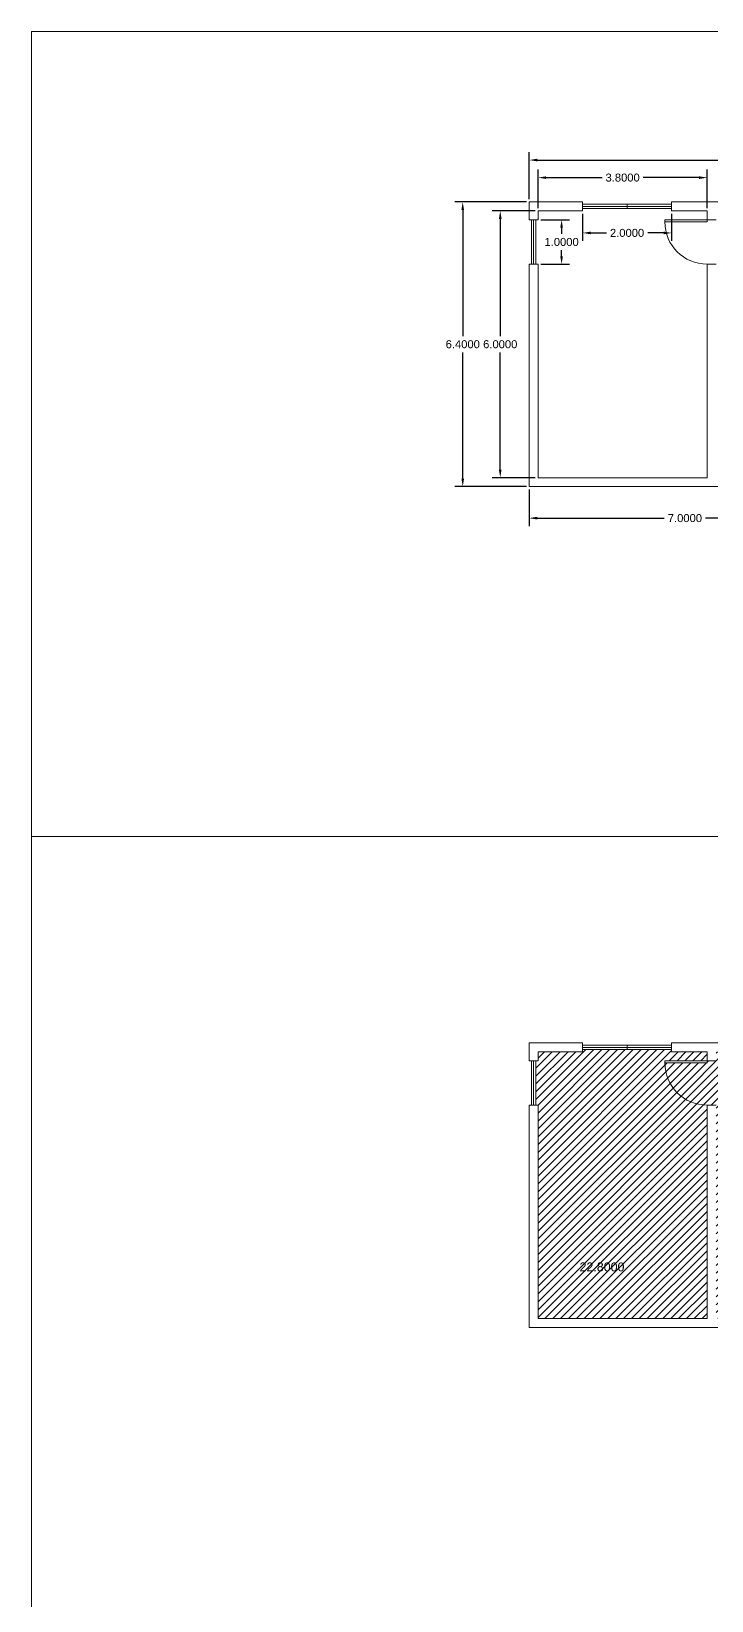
# Model space of a CAD drawing. Header units: inches. Extents: x 4 to 844, y 19 to 530.
# Drawn here: x 6.11 to 21.4, y 190.41 to 225.7 of the extents above; entities that cross this region are included whole.
import ezdxf

# ---------------------------------------------------------------- set-up
doc = ezdxf.new("R2010")
doc.units = ezdxf.units.IN
doc.header["$MEASUREMENT"] = 0
doc.layers.add('DOOR', color=2, linetype='Continuous')
doc.styles.get("Standard").update_dxf_attribs({"font": 'arial.ttf'})
doc.dimstyles.get("Standard").update_dxf_attribs({"dimtxt": 0.18, "dimasz": 0.18, "dimexe": 0.18, "dimexo": 0.0625, "dimgap": 0.09, "dimtad": 0, "dimtih": 1, "dimtoh": 1, "dimdec": 4, "dimzin": 0, "dimdsep": 46, "dimtxsty": 'Standard', "dimcen": 0.09, "dimadec": 0, "dimazin": 0, "dimtfac": 1, "dimtdec": 4, "dimtofl": 0, "dimtmove": 0, "dimatfit": 3, "dimfxl": 1, "dimtolj": 1, "dimtzin": 0, "dimarcsym": 0})
pattern_1 = [(45, (0, 163.19429), (-0.08838835, 0.08838835), [])]

# ---------------------------------------------------------------- blocks, each defined once
blk = doc.blocks.new('*D4')
at = {"color": 0, "lineweight": -2, "transparency": 16777216}
for p, q in [((17.496, 221.727), (17.496, 222.593)), ((17.676, 222.413), (18.933, 222.413)), ((21.116, 222.413), (19.859, 222.413)), ((21.296, 221.727), (21.296, 222.593))]:
    blk.add_line(p, q, dxfattribs=at)
at = {"color": 0, "lineweight": 0, "transparency": 16777216}
for points in [[(17.676, 222.443), (17.676, 222.383), (17.496, 222.413)], [(21.116, 222.443), (21.116, 222.383), (21.296, 222.413)]]:
    blk.add_solid(points, dxfattribs=at)
at = {"layer": 'Defpoints', "color": 0, "lineweight": 0, "transparency": 16777216}
for p in [(21.296, 222.413), (17.496, 221.665), (21.296, 221.665)]:
    blk.add_point(p, dxfattribs=at)
at = {"color": 0, "lineweight": 0, "transparency": 16777216, "insert": (19.396, 222.413), "char_height": 0.18, "attachment_point": 5}
blk.add_mtext('\\A1;3.8000', dxfattribs=at)
blk = doc.blocks.new('*D13')
at = {"color": 0, "lineweight": -2, "transparency": 16777216}
for p, q in [((17.433, 221.665), (16.465, 221.665)), ((16.645, 221.485), (16.645, 218.847)), ((16.645, 215.845), (16.645, 218.483)), ((17.433, 215.665), (16.465, 215.665))]:
    blk.add_line(p, q, dxfattribs=at)
at = {"color": 0, "lineweight": 0, "transparency": 16777216}
for points in [[(16.615, 221.485), (16.675, 221.485), (16.645, 221.665)], [(16.615, 215.845), (16.675, 215.845), (16.645, 215.665)]]:
    blk.add_solid(points, dxfattribs=at)
at = {"layer": 'Defpoints', "color": 0, "lineweight": 0, "transparency": 16777216}
for p in [(17.496, 221.665), (16.645, 215.665), (17.496, 215.665)]:
    blk.add_point(p, dxfattribs=at)
at = {"color": 0, "lineweight": 0, "transparency": 16777216, "insert": (16.645, 218.665), "char_height": 0.18, "attachment_point": 5}
blk.add_mtext('\\A1;6.0000', dxfattribs=at)
blk = doc.blocks.new('*D14')
at = {"color": 0, "lineweight": -2, "transparency": 16777216}
for p, q in [((17.296, 221.927), (17.296, 222.988)), ((17.476, 222.808), (31.963, 222.808)), ((47.516, 222.808), (33.029, 222.808)), ((47.696, 221.927), (47.696, 222.988))]:
    blk.add_line(p, q, dxfattribs=at)
at = {"color": 0, "lineweight": 0, "transparency": 16777216}
for points in [[(17.476, 222.838), (17.476, 222.778), (17.296, 222.808)], [(47.516, 222.838), (47.516, 222.778), (47.696, 222.808)]]:
    blk.add_solid(points, dxfattribs=at)
at = {"layer": 'Defpoints', "color": 0, "lineweight": 0, "transparency": 16777216}
for p in [(47.696, 222.808), (17.296, 221.865), (47.696, 221.865)]:
    blk.add_point(p, dxfattribs=at)
at = {"color": 0, "lineweight": 0, "transparency": 16777216, "insert": (32.496, 222.808), "char_height": 0.18, "attachment_point": 5}
blk.add_mtext('\\A1;30.4000', dxfattribs=at)
blk = doc.blocks.new('*D19')
at = {"color": 0, "lineweight": -2, "transparency": 16777216}
for p, q in [((17.296, 215.402), (17.296, 214.575)), ((24.296, 215.402), (24.296, 214.575)), ((17.476, 214.755), (20.333, 214.755)), ((24.116, 214.755), (21.259, 214.755))]:
    blk.add_line(p, q, dxfattribs=at)
at = {"color": 0, "lineweight": 0, "transparency": 16777216}
for points in [[(17.476, 214.785), (17.476, 214.725), (17.296, 214.755)], [(24.116, 214.785), (24.116, 214.725), (24.296, 214.755)]]:
    blk.add_solid(points, dxfattribs=at)
at = {"layer": 'Defpoints', "color": 0, "lineweight": 0, "transparency": 16777216}
for p in [(17.296, 215.465), (24.296, 215.465), (17.296, 214.755)]:
    blk.add_point(p, dxfattribs=at)
at = {"color": 0, "lineweight": 0, "transparency": 16777216, "insert": (20.796, 214.755), "char_height": 0.18, "attachment_point": 5}
blk.add_mtext('\\A1;7.0000', dxfattribs=at)
blk = doc.blocks.new('*D20')
at = {"color": 0, "lineweight": -2, "transparency": 16777216}
for p, q in [((17.233, 221.865), (15.622, 221.865)), ((15.802, 221.685), (15.802, 218.847)), ((15.802, 215.645), (15.802, 218.483)), ((17.233, 215.465), (15.622, 215.465))]:
    blk.add_line(p, q, dxfattribs=at)
at = {"color": 0, "lineweight": 0, "transparency": 16777216}
for points in [[(15.772, 221.685), (15.832, 221.685), (15.802, 221.865)], [(15.772, 215.645), (15.832, 215.645), (15.802, 215.465)]]:
    blk.add_solid(points, dxfattribs=at)
at = {"layer": 'Defpoints', "color": 0, "lineweight": 0, "transparency": 16777216}
for p in [(15.802, 221.865), (17.296, 221.865), (17.296, 215.465)]:
    blk.add_point(p, dxfattribs=at)
at = {"color": 0, "lineweight": 0, "transparency": 16777216, "insert": (15.802, 218.665), "char_height": 0.18, "attachment_point": 5}
blk.add_mtext('\\A1;6.4000', dxfattribs=at)
blk = doc.blocks.new('*D42')
at = {"color": 0, "lineweight": -2, "transparency": 16777216}
for p, q in [((18.496, 221.602), (18.496, 220.989)), ((20.496, 221.602), (20.496, 220.989)), ((18.676, 221.169), (19.031, 221.169)), ((20.316, 221.169), (19.961, 221.169))]:
    blk.add_line(p, q, dxfattribs=at)
at = {"color": 0, "lineweight": 0, "transparency": 16777216}
for points in [[(18.676, 221.199), (18.676, 221.139), (18.496, 221.169)], [(20.316, 221.199), (20.316, 221.139), (20.496, 221.169)]]:
    blk.add_solid(points, dxfattribs=at)
at = {"layer": 'Defpoints', "color": 0, "lineweight": 0, "transparency": 16777216}
for p in [(18.496, 221.665), (20.496, 221.665), (20.496, 221.169)]:
    blk.add_point(p, dxfattribs=at)
at = {"color": 0, "lineweight": 0, "transparency": 16777216, "insert": (19.496, 221.169), "char_height": 0.18, "attachment_point": 5}
blk.add_mtext('\\A1;2.0000', dxfattribs=at)
blk = doc.blocks.new('*D43')
at = {"color": 0, "lineweight": -2, "transparency": 16777216}
for p, q in [((17.558, 221.465), (18.204, 221.465)), ((18.024, 221.285), (18.024, 221.147)), ((18.024, 220.645), (18.024, 220.783)), ((17.558, 220.465), (18.204, 220.465))]:
    blk.add_line(p, q, dxfattribs=at)
at = {"color": 0, "lineweight": 0, "transparency": 16777216}
for points in [[(17.994, 221.285), (18.054, 221.285), (18.024, 221.465)], [(17.994, 220.645), (18.054, 220.645), (18.024, 220.465)]]:
    blk.add_solid(points, dxfattribs=at)
at = {"layer": 'Defpoints', "color": 0, "lineweight": 0, "transparency": 16777216}
for p in [(17.496, 221.465), (17.496, 220.465), (18.024, 220.465)]:
    blk.add_point(p, dxfattribs=at)
at = {"color": 0, "lineweight": 0, "transparency": 16777216, "insert": (18.024, 220.965), "char_height": 0.18, "attachment_point": 5}
blk.add_mtext('\\A1;1.0000', dxfattribs=at)

msp = doc.modelspace()

# ---------------------------------------------------------------- hatches: boundary and pattern name
at = {"lineweight": 0, "true_color": 0x139b48}
h = msp.add_hatch(dxfattribs=at)
h.set_pattern_fill('ANSI31', color=114)
h.paths.add_polyline_path([(36.49592, 202.75292), (36.09592, 202.75292), (36.09592, 202.80292), (35.39586, 202.80292), (35.39586, 202.75292), (35.29586, 202.75292), (35.29586, 201.19683), (35.39586, 201.19683), (35.39586, 201.99683), (35.44386, 201.99683, -0.45540423), (36.19906, 201.19683), (36.49592, 201.19683)])
h.paths.add_polyline_path([(35.09586, 202.75292), (34.69586, 202.75292), (34.69586, 202.80292), (33.9958, 202.80292), (33.9958, 202.75292), (33.8958, 202.75292), (33.8958, 201.19683), (33.9958, 201.19683), (33.9958, 201.99683), (34.0438, 201.99683, -0.45540423), (34.799, 201.19683), (35.09586, 201.19683)])
h.paths.add_polyline_path([(32.29574, 202.75292), (31.89574, 202.75292), (31.89574, 202.80292), (31.19568, 202.80292), (31.19568, 202.75292), (31.09568, 202.75292), (31.09568, 201.19683), (31.19568, 201.19683), (31.19568, 201.99683), (31.24368, 201.99683, -0.45540423), (31.99888, 201.19683), (32.29574, 201.19683)])
h.paths.add_polyline_path([(33.6958, 202.75292), (33.2958, 202.75292), (33.2958, 202.80292), (32.59574, 202.80292), (32.59574, 202.75292), (32.49574, 202.75292), (32.49574, 201.19683), (32.59574, 201.19683), (32.59574, 201.99683), (32.64374, 201.99683, -0.45540423), (33.39894, 201.19683), (33.6958, 201.19683)])
h.paths.add_polyline_path([(30.89568, 202.75292), (30.49568, 202.75292), (30.49568, 202.80292), (29.79562, 202.80292), (29.79562, 202.75292), (29.69562, 202.75292), (29.69562, 201.19683), (29.79562, 201.19683), (29.79562, 201.99683), (29.84362, 201.99683, -0.45540423), (30.59882, 201.19683), (30.89568, 201.19683)])
h.paths.add_polyline_path([(35.44386, 201.99683), (35.44386, 201.19683), (35.39586, 201.19683), (35.39586, 200.99683), (34.7958, 200.99683), (34.7958, 201.19683), (34.799, 201.19683, 0.45540423), (34.0438, 201.99683), (34.0438, 201.19683), (33.9958, 201.19683), (33.9958, 200.99683), (33.39574, 200.99683), (33.39574, 201.19683), (33.39894, 201.19683, 0.45540423), (32.64374, 201.99683), (32.64374, 201.19683), (32.59574, 201.19683), (32.59574, 200.99683), (32.49574, 200.99683), (32.49574, 199.75292), (35.37086, 199.75292, -0.45540423), (36.31108, 200.74892), (36.37084, 200.74892), (36.37084, 199.75292), (36.49592, 199.75292), (36.49592, 200.99683), (36.19586, 200.99683), (36.19586, 201.19683), (36.19906, 201.19683, 0.45540423)])
h.paths.add_polyline_path([(29.49562, 202.75292), (29.09562, 202.75292), (29.09562, 202.80292), (28.39556, 202.80292), (28.39556, 202.75292), (27.69592, 202.75292), (27.69592, 201.19683), (27.80433, 201.19683), (27.80433, 201.99683), (27.85233, 201.99683, -0.45540423), (28.60753, 201.19683), (29.49562, 201.19683)])
h.paths.add_polyline_path([(32.29574, 200.99683), (31.99568, 200.99683), (31.99568, 201.19683), (31.99888, 201.19683, 0.45540423), (31.24368, 201.99683), (31.24368, 201.19683), (31.19568, 201.19683), (31.19568, 200.99683), (30.59562, 200.99683), (30.59562, 201.19683), (30.59882, 201.19683, 0.45540423), (29.84362, 201.99683), (29.84362, 201.19683), (29.79562, 201.19683), (29.79562, 200.99683), (28.60433, 200.99683), (28.60433, 201.19683), (28.60753, 201.19683, 0.45540423), (27.85233, 201.99683), (27.85233, 201.19683), (27.80433, 201.19683), (27.80433, 200.99683), (27.69592, 200.99683), (27.69592, 199.75292), (31.09593, 199.75292, -0.45540423), (32.03616, 200.74892), (32.09592, 200.74892), (32.09592, 199.75292), (32.29574, 199.75292)])
h.paths.add_polyline_path([(31.41814, 197.91292), (32.5281, 197.91292), (32.5281, 198.32506), (31.41814, 198.32506)], flags=9)
h.paths.add_polyline_path([(36.44271, 194.36577), (37.55267, 194.36577), (37.55267, 194.77792), (36.44271, 194.77792)], flags=9)
h.paths.add_polyline_path([(26.2201, 194.29782), (27.33006, 194.29782), (27.33006, 194.70996), (26.2201, 194.70996)], flags=9)
h.paths.add_polyline_path([(40.78479, 199.45814), (41.89475, 199.45814), (41.89475, 199.87029), (40.78479, 199.87029)], flags=9)
h.paths.add_polyline_path([(23.37546, 199.23092), (24.48542, 199.23092), (24.48542, 199.64306), (23.37546, 199.64306)], flags=9)
h.paths.add_polyline_path([(18.36876, 197.70542), (19.47872, 197.70542), (19.47872, 198.11757), (18.36876, 198.11757)], flags=9)
h.paths.add_polyline_path([(50.32359, 197.04264), (58.10865, 197.04264), (58.10865, 198.89728), (50.32359, 198.89728)], flags=9)
h.paths.add_polyline_path([(50.29768, 198.34539), (58.9895, 198.34539), (58.9895, 200.20003), (50.29768, 200.20003)], flags=9)
h.paths.add_polyline_path([(50.36789, 199.64177), (59.34026, 199.64177), (59.34026, 201.49641), (50.36789, 201.49641)], flags=9)
h.paths.add_polyline_path([(50.3052, 202.02722), (56.27369, 202.02722), (56.27369, 203.88186), (50.3052, 203.88186)], flags=9)
h.paths.add_polyline_path([(50.34775, 200.82393), (53.94283, 200.82393), (53.94283, 202.67857), (50.34775, 202.67857)], flags=9)
h.paths.add_polyline_path([(50.31495, 204.44994), (54.67621, 204.44994), (54.67621, 206.30458), (50.31495, 206.30458)], flags=9)
h.paths.add_polyline_path([(50.3468, 203.23524), (58.06127, 203.23524), (58.06127, 205.08988), (50.3468, 205.08988)], flags=9)
at = {"lineweight": 0}
h = msp.add_hatch(dxfattribs=at)
h.set_pattern_fill('ANSI31', color=2)
h.set_pattern_definition(pattern_1)
h.paths.add_polyline_path([(21.29592, 201.55407, -0.41421356), (20.34463, 202.50535), (20.34463, 202.55292), (21.29592, 202.55292), (21.29592, 202.75292), (20.49592, 202.75292), (20.49592, 202.80292), (18.49592, 202.80292), (18.49592, 202.75292), (17.49592, 202.75292), (17.49592, 202.55292), (17.44592, 202.55292), (17.44592, 201.55292), (17.49592, 201.55292), (17.49592, 196.75292), (21.29592, 196.75292)])
h = msp.add_hatch(dxfattribs=at)
h.set_pattern_fill('ANSI31', color=5)
h.set_pattern_definition(pattern_1)
h.paths.add_polyline_path([(22.49592, 202.80292), (22.49592, 202.75292), (21.49592, 202.75292), (21.49592, 202.55292), (21.29592, 202.55292), (21.29592, 202.50535), (20.34463, 202.50535, 0.41421356), (21.29592, 201.55407), (21.49592, 201.55292), (21.49592, 196.75292), (21.69592, 196.75292), (21.69592, 196.70292), (23.69592, 196.70292), (23.69592, 196.75292), (24.49592, 196.75292), (27.49592, 196.75292), (27.49592, 197.35292), (26.55872, 197.35292), (26.55872, 197.43246, -0.41421356), (27.49592, 198.36966, -0.41421356), (26.55872, 199.30686), (26.55872, 199.3864), (27.49592, 199.3864), (27.49592, 202.75292), (26.49592, 202.75292), (26.49592, 202.80292)])

# ---------------------------------------------------------------- linework, layer by layer
at = {"color": 40, "lineweight": 0, "true_color": 0xf8d731}
for p, q in [((17.29592, 221.86499), (18.49592, 221.86499)), ((17.29592, 221.46499), (17.29592, 221.86499)), ((18.49592, 221.66499), (18.49592, 221.86499)), ((18.49592, 221.81499), (20.49592, 221.81499)), ((18.49592, 221.76499), (20.49592, 221.76499)), ((18.49592, 221.71499), (20.49592, 221.71499)), ((19.49592, 221.71499), (19.49592, 221.81499)), ((20.49592, 221.86499), (22.49592, 221.86499)), ((20.49592, 221.66499), (20.49592, 221.86499)), ((17.49592, 221.46499), (17.29592, 221.46499)), ((17.34592, 220.46499), (17.34592, 221.46499)), ((17.39592, 220.46499), (17.39592, 221.46499)), ((17.44592, 220.46499), (17.44592, 221.46499)), ((21.29592, 221.46499), (21.49592, 221.46499)), ((17.29592, 215.46499), (17.29592, 220.46499)), ((17.49592, 220.46499), (17.29592, 220.46499)), ((21.29592, 220.46499), (21.49592, 220.46499)), ((21.69592, 215.46499), (17.29592, 215.46499)), ((17.49592, 215.46499), (21.69592, 215.46499)), ((17.29592, 202.95292), (18.49592, 202.95292)), ((17.29592, 202.55292), (17.29592, 202.95292)), ((18.49592, 202.75292), (18.49592, 202.95292)), ((20.49592, 202.75292), (20.49592, 202.95292)), ((20.49592, 202.95292), (22.49592, 202.95292)), ((18.49592, 202.90292), (20.49592, 202.90292)), ((18.49592, 202.85292), (20.49592, 202.85292)), ((18.49592, 202.80292), (20.49592, 202.80292)), ((19.49592, 202.80292), (19.49592, 202.90292)), ((17.49592, 202.55292), (17.29592, 202.55292)), ((17.34592, 201.55292), (17.34592, 202.55292)), ((17.39592, 201.55292), (17.39592, 202.55292)), ((17.44592, 201.55292), (17.44592, 202.55292)), ((21.29592, 202.55292), (21.49592, 202.55292)), ((17.29592, 196.55292), (17.29592, 201.55292)), ((17.49592, 201.55292), (17.29592, 201.55292)), ((21.29592, 201.55292), (21.49592, 201.55292)), ((21.69592, 196.55292), (17.29592, 196.55292)), ((17.49592, 196.55292), (21.69592, 196.55292))]:
    msp.add_line(p, q, dxfattribs=at)
at = {"lineweight": 0}
for p, q in [((17.49592, 221.66499), (18.49592, 221.66499)), ((17.49592, 221.66499), (17.49592, 221.46499)), ((20.49592, 221.66499), (21.29592, 221.66499)), ((21.29592, 221.66499), (21.29592, 221.46499)), ((17.49592, 220.46499), (17.49592, 215.66499)), ((21.29592, 220.46499), (21.29592, 215.66499)), ((17.49592, 215.66499), (21.29592, 215.66499)), ((21.29592, 215.66499), (17.49592, 215.66499)), ((17.49592, 202.75292), (18.49592, 202.75292)), ((17.49592, 202.75292), (17.49592, 202.55292)), ((20.49592, 202.75292), (21.29592, 202.75292)), ((21.29592, 202.75292), (21.29592, 202.55292)), ((17.49592, 201.55292), (17.49592, 196.75292)), ((21.29592, 201.55292), (21.29592, 196.75292)), ((17.49592, 196.75292), (21.29592, 196.75292)), ((21.29592, 196.75292), (17.49592, 196.75292))]:
    msp.add_line(p, q, dxfattribs=at)
for points in [[(6.10626, 225.70189), (59.26807, 225.70189), (59.26807, 207.59578), (6.10626, 207.59578)], [(6.10626, 207.59578), (59.26807, 207.59578), (59.26807, 189.48967), (6.10626, 189.48967)]]:
    msp.add_lwpolyline(points, close=True, dxfattribs=at)
at = {"layer": 'DOOR', "lineweight": 0}
for points in [[(21.29592, 221.46499), (20.34463, 221.46499), (20.34463, 221.41743), (21.29592, 221.41743)], [(21.29592, 202.55292), (20.34463, 202.55292), (20.34463, 202.50535), (21.29592, 202.50535)]]:
    msp.add_lwpolyline(points, close=True, dxfattribs=at)
for centre in [(21.29592, 221.41743), (21.29592, 202.50535)]:
    msp.add_arc(centre, 0.95128, 180, 270, dxfattribs=at)

# ---------------------------------------------------------------- texts
at = {"lineweight": 0, "insert": (18.42694, 198.01545), "char_height": 0.2, "width": 1.037824, "attachment_point": 1}
msp.add_mtext('22.8000', dxfattribs=at)

# ---------------------------------------------------------------- dimensions: what is measured, and where the dimension line sits
at = {"color": 3, "lineweight": 0}
dim = msp.add_linear_dim(base=(47.69592, 222.80797), p1=(17.29592, 221.86499), p2=(47.69592, 221.86499), dimstyle='Standard', dxfattribs=at)
dim.commit()
dim.dimension.update_dxf_attribs({"geometry": '*D14', "text_midpoint": (32.49592, 222.80797), "dimtype": 160})
at = {"color": 1, "lineweight": 0}
dim = msp.add_linear_dim(base=(21.29592, 222.41345), p1=(17.49592, 221.66499), p2=(21.29592, 221.66499), dimstyle='Standard', dxfattribs=at)
dim.commit()
dim.dimension.update_dxf_attribs({"geometry": '*D4', "text_midpoint": (19.39592, 222.41345)})
at = {"color": 3, "lineweight": 0}
dim = msp.add_linear_dim(base=(15.80206, 221.86499), p1=(17.29592, 215.46499), p2=(17.29592, 221.86499), angle=90, dimstyle='Standard', dxfattribs=at)
dim.commit()
dim.dimension.update_dxf_attribs({"geometry": '*D20', "text_midpoint": (15.80206, 218.66499), "dimtype": 160})
at = {"color": 1, "lineweight": 0}
dim = msp.add_linear_dim(base=(16.64459, 215.66499), p1=(17.49592, 221.66499), p2=(17.49592, 215.66499), angle=90, dimstyle='Standard', dxfattribs=at)
dim.commit()
dim.dimension.update_dxf_attribs({"geometry": '*D13', "text_midpoint": (16.64459, 218.66499), "dimtype": 160})
at = {"color": 3, "lineweight": 0}
for base, p1, p2, picture, middle in [((20.49592, 221.16936), (18.49592, 221.66499), (20.49592, 221.66499), '*D42', (19.49592, 221.16936)), ((17.29592, 214.75459), (24.29592, 215.46499), (17.29592, 215.46499), '*D19', (20.79592, 214.75459))]:
    dim = msp.add_linear_dim(base=base, p1=p1, p2=p2, dimstyle='Standard', dxfattribs=at)
    dim.commit()
    dim.dimension.update_dxf_attribs({"geometry": picture, "text_midpoint": middle})
dim = msp.add_linear_dim(base=(18.02376, 220.46499), p1=(17.49592, 221.46499), p2=(17.49592, 220.46499), angle=90, dimstyle='Standard', dxfattribs=at)
dim.commit()
dim.dimension.update_dxf_attribs({"geometry": '*D43', "text_midpoint": (18.02376, 220.96499)})

doc.saveas('drawing.dxf')
